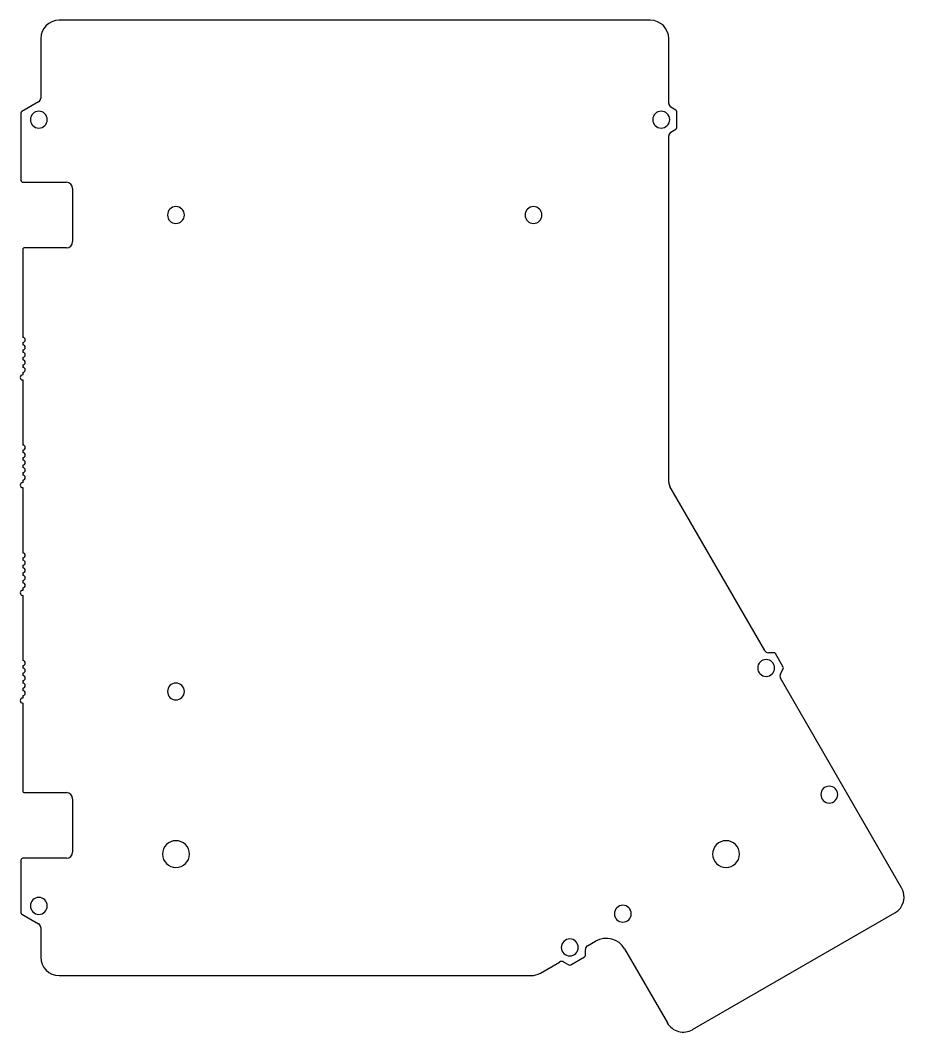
# Model space of a CAD drawing. Extents: x -281 to -140, y -129 to 33.
import ezdxf

# ---------------------------------------------------------------- set-up
doc = ezdxf.new("R2010")
doc.units = 0
doc.layers.get('0').update_dxf_attribs({"linetype": 'continuous'})

# ---------------------------------------------------------------- blocks, each defined once
blk = doc.blocks.new('SHAPE2DVIEW')
at = {"color": 0}
for p, q in [((-180.74, 32.75), (-275.24, 32.75)), ((-278.19, 29.8), (-278.19, 20.31)), ((-177.79, 19.45), (-177.79, 29.8)), ((-278.54, 19.71), (-281.21, 18.17)), ((-281.36, 17.91), (-281.36, 7.15)), ((-176.64, 18.38), (-177.44, 18.84)), ((-176.49, 15.58), (-176.49, 18.12)), ((-177.44, 14.86), (-176.64, 15.32)), ((-177.79, -41.14), (-177.79, 14.25)), ((-281.06, 6.85), (-274.08, 6.85)), ((-273.08, 5.85), (-273.08, -2.65)), ((-281.06, -3.95), (-281.06, -17.97)), ((-274.08, -3.65), (-280.76, -3.65)), ((-281.06, -18.77), (-281.06, -19.17)), ((-281.06, -19.97), (-281.06, -20.37)), ((-281.06, -21.17), (-281.06, -21.57)), ((-281.06, -22.37), (-281.06, -22.77)), ((-281.06, -23.57), (-281.06, -23.97)), ((-281.06, -24.77), (-281.06, -35.2)), ((-281.06, -36), (-281.06, -36.4)), ((-281.06, -37.2), (-281.06, -37.6)), ((-281.06, -38.4), (-281.06, -38.8)), ((-281.06, -39.6), (-281.06, -40)), ((-281.06, -40.8), (-281.06, -41.2)), ((-281.06, -42), (-281.06, -52.43)), ((-162.46, -68.05), (-177.61, -41.82)), ((-281.06, -53.23), (-281.06, -53.63)), ((-281.06, -54.43), (-281.06, -54.83)), ((-281.06, -55.63), (-281.06, -56.03)), ((-281.06, -56.83), (-281.06, -57.23)), ((-281.06, -58.03), (-281.06, -58.43)), ((-281.06, -59.23), (-281.06, -69.66)), ((-160.99, -68.4), (-161.86, -68.4)), ((-159.49, -70.7), (-160.73, -68.55)), ((-281.06, -70.46), (-281.06, -70.86)), ((-159.92, -71.76), (-159.49, -71)), ((-281.06, -71.66), (-281.06, -72.06)), ((-281.06, -72.86), (-281.06, -73.26)), ((-140.57, -105.99), (-159.92, -72.46)), ((-281.06, -74.06), (-281.06, -74.46)), ((-281.06, -75.26), (-281.06, -75.66)), ((-281.06, -76.46), (-281.06, -90.48)), ((-280.76, -90.78), (-274.08, -90.78)), ((-273.08, -91.78), (-273.08, -100.28)), ((-281.36, -101.58), (-281.36, -109.96)), ((-274.08, -101.28), (-281.06, -101.28)), ((-173.99, -128.69), (-141.65, -110.02)), ((-281.21, -110.22), (-278.54, -111.76)), ((-278.19, -112.36), (-278.19, -117.09)), ((-190.77, -115.28), (-189.49, -114.55)), ((-191.12, -116.81), (-191.12, -115.89)), ((-184.85, -115.79), (-178.02, -127.61)), ((-198.32, -119.64), (-195.27, -117.88)), ((-194.57, -117.88), (-193.77, -118.34)), ((-193.47, -118.34), (-191.27, -117.07)), ((-275.24, -120.04), (-199.79, -120.04))]:
    blk.add_line(p, q, dxfattribs=at)
for centre, radius, start, end in [((-275.24, 29.8), 2.95, 90, -180), ((-180.74, 29.8), 2.95, 0, 90), ((-278.89, 20.31), 0.7, -60, 0), ((-177.09, 19.45), 0.7, -180, -120), ((-281.06, 17.91), 0.3, 120, -180), ((-278.49, 16.85), 1.35, 0, -180), ((-178.99, 16.85), 1.35, 0, -180), ((-176.79, 18.12), 0.3, 0, 60), ((-278.49, 16.85), 1.35, -180, 0), ((-178.99, 16.85), 1.35, -180, 0), ((-177.09, 14.25), 0.7, 120, -180), ((-176.79, 15.58), 0.3, -60, 0), ((-281.06, 7.15), 0.3, -180, -90), ((-274.08, 5.85), 1, 0, 90), ((-256.57, 1.6), 1.35, 0, 180), ((-199.42, 1.6), 1.35, 0, 180), ((-256.57, 1.6), 1.35, 180, 0), ((-199.42, 1.6), 1.35, 180, 0), ((-274.08, -2.65), 1, -90, 0), ((-280.76, -3.95), 0.3, 90, -180), ((-281.06, -18.37), 0.4, -90, 90), ((-281.06, -19.57), 0.4, -90, 90), ((-281.06, -20.77), 0.4, -90, 90), ((-281.06, -21.97), 0.4, -90, 90), ((-281.06, -24.37), 0.4, 90, -90), ((-281.06, -23.17), 0.4, -90, 90), ((-281.06, -35.6), 0.4, -90, 90), ((-281.06, -36.8), 0.4, -90, 90), ((-281.06, -38), 0.4, -90, 90), ((-281.06, -39.2), 0.4, -90, 90), ((-281.06, -40.4), 0.4, -90, 90), ((-281.06, -41.6), 0.4, 90, -90), ((-176.44, -41.14), 1.35, -180, -150), ((-281.06, -52.83), 0.4, -90, 90), ((-281.06, -54.03), 0.4, -90, 90), ((-281.06, -55.23), 0.4, -90, 90), ((-281.06, -56.43), 0.4, -90, 90), ((-281.06, -57.63), 0.4, -90, 90), ((-281.06, -58.83), 0.4, 90, -90), ((-162.23, -70.85), 1.35, 0, -180), ((-161.86, -67.7), 0.7, -150, -90), ((-160.99, -68.7), 0.3, 30, 90), ((-281.06, -70.06), 0.4, -90, 90), ((-281.06, -71.26), 0.4, -90, 90), ((-162.23, -70.85), 1.35, -180, 0), ((-159.75, -70.85), 0.3, -30, 30), ((-281.06, -72.46), 0.4, -90, 90), ((-159.32, -72.11), 0.7, 150, -180), ((-159.32, -72.11), 0.7, -180, -150), ((-281.06, -73.66), 0.4, -90, 90), ((-281.06, -74.86), 0.4, -90, 90), ((-256.57, -74.6), 1.35, 0, -180), ((-281.06, -76.06), 0.4, 90, -90), ((-256.57, -74.6), 1.35, -180, 0), ((-280.76, -90.48), 0.3, -180, -90), ((-152.13, -91.1), 1.35, 0, -180), ((-274.08, -91.78), 1, 0, 90), ((-152.13, -91.1), 1.35, -180, 0), ((-256.57, -100.62), 2.15, 0, -180), ((-168.63, -100.62), 2.15, 0, -180), ((-274.08, -100.28), 1, -90, 0), ((-281.06, -101.58), 0.3, 90, -180), ((-256.57, -100.62), 2.15, -180, 0), ((-168.63, -100.62), 2.15, -180, 0), ((-143.12, -107.46), 2.95, -60, 30), ((-278.49, -108.9), 1.35, 0, -180), ((-281.06, -109.96), 0.3, -180, -120), ((-278.49, -108.9), 1.35, -180, 0), ((-185.13, -110.15), 1.35, 0, -180), ((-185.13, -110.15), 1.35, -180, 0), ((-278.89, -112.36), 0.7, 0, 60), ((-193.62, -115.54), 1.35, 0, -180), ((-187.79, -117.49), 3.4, 30, 120), ((-193.62, -115.54), 1.35, -180, 0), ((-190.42, -115.89), 0.7, 120, -180), ((-275.24, -117.09), 2.95, -180, -90), ((-194.92, -118.49), 0.7, 60, 120), ((-191.42, -116.81), 0.3, -60, 0), ((-199.79, -117.09), 2.95, -90, -60), ((-193.62, -118.08), 0.3, -120, -60), ((-175.47, -126.14), 2.95, -150, -60)]:
    blk.add_arc(centre, radius, start, end, dxfattribs=at)

msp = doc.modelspace()

# ---------------------------------------------------------------- block references
msp.add_blockref('SHAPE2DVIEW', (0, 0))

doc.saveas('drawing.dxf')
